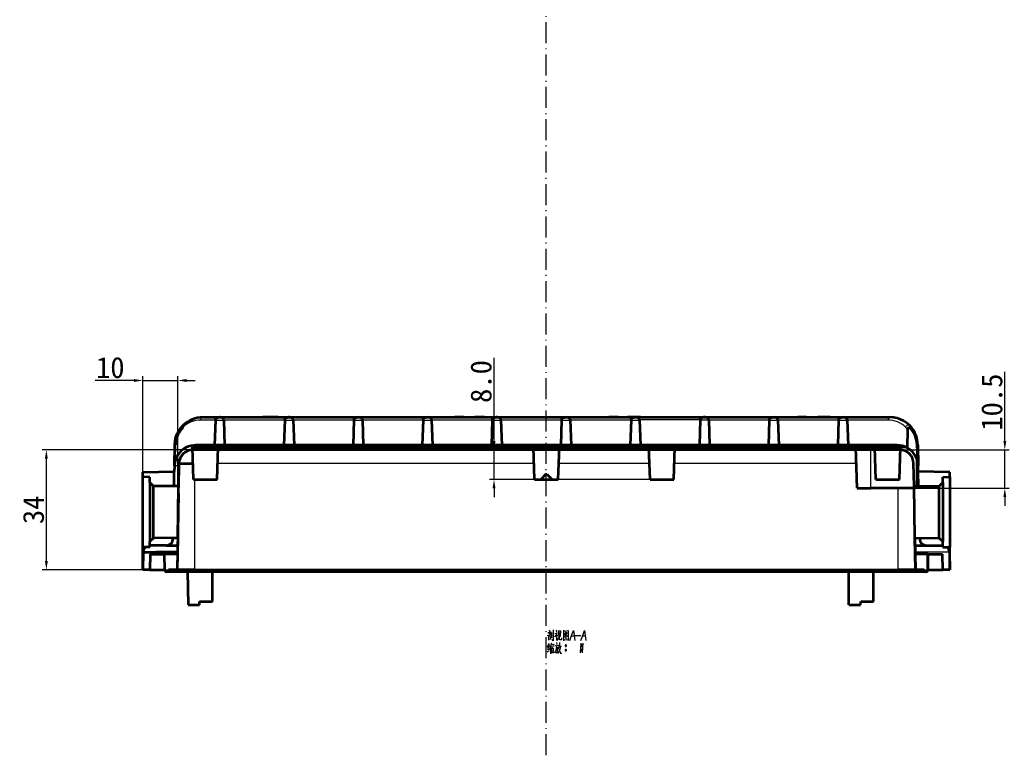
# Model space of a CAD drawing. Header units: millimetres. Extents: x -2350 to -557, y -483 to 312.
# Drawn here: x -1542.7 to -1259.9, y -422.1 to -211.9 of the extents above; entities that cross this region are included whole.
import ezdxf

# ---------------------------------------------------------------- set-up
doc = ezdxf.new("R2010")
doc.units = ezdxf.units.MM
doc.header["$LTSCALE"] = 0.5
doc.header["$PDSIZE"] = -1
doc.linetypes.add('DASHDOT', pattern=[18.5, 12, -3, 0.5, -3])
doc.layers.get('0').update_dxf_attribs({"lineweight": 0})
doc.styles.get("Standard").update_dxf_attribs({"font": ''})
doc.styles.get('Standard').set_extended_font_data('FangSong_GB2312')
doc.dimstyles.get("Standard").update_dxf_attribs({"dimtxt": 0.18, "dimasz": 0.18, "dimexe": 0.18, "dimexo": 0.0625, "dimgap": 0.09, "dimtad": 0, "dimtih": 1, "dimtoh": 1, "dimdec": 4, "dimzin": 0, "dimdsep": 46, "dimtxsty": 'Standard', "dimcen": 0.09, "dimadec": 0, "dimazin": 0, "dimtfac": 1, "dimtdec": 4, "dimtofl": 0, "dimtmove": 0, "dimatfit": 3, "dimfxl": 0, "dimtolj": 1, "dimtzin": 0, "dimarcsym": 0})

# ---------------------------------------------------------------- blocks, each defined once
blk = doc.blocks.new('*D186')
at = {"color": 1, "lineweight": 20}
for p, q in [((-1507.54, -352.58), (-1507.54, -313.72)), ((-1497.54, -357.72), (-1497.54, -313.72)), ((-1510.04, -314.97), (-1521.12, -314.97)), ((-1507.54, -314.97), (-1497.54, -314.97)), ((-1495.04, -314.97), (-1492.54, -314.97))]:
    blk.add_line(p, q, dxfattribs=at)
at = {"color": 1}
for points in [[(-1510.04, -315.38), (-1510.04, -314.55), (-1507.54, -314.97)], [(-1495.04, -314.55), (-1495.04, -315.38), (-1497.54, -314.97)]]:
    blk.add_solid(points, dxfattribs=at)
at = {"layer": 'Defpoints', "color": 0}
for p in [(-1497.54, -314.97), (-1507.54, -352.58), (-1497.54, -357.72)]:
    blk.add_point(p, dxfattribs=at)
at = {"color": 0, "insert": (-1516.83, -311.31), "char_height": 6, "attachment_point": 5}
blk.add_mtext('10', dxfattribs=at)
blk = doc.blocks.new('*D187')
at = {"color": 1, "lineweight": 20}
for p, q in [((-1261.2, -332.28), (-1261.2, -312.52)), ((-1306.12, -334.78), (-1259.95, -334.78)), ((-1261.2, -345.78), (-1261.2, -334.78)), ((-1295.02, -345.78), (-1259.95, -345.78)), ((-1261.2, -348.28), (-1261.2, -350.78))]:
    blk.add_line(p, q, dxfattribs=at)
at = {"color": 1}
for points in [[(-1261.61, -332.28), (-1260.78, -332.28), (-1261.2, -334.78)], [(-1260.78, -348.28), (-1261.61, -348.28), (-1261.2, -345.78)]]:
    blk.add_solid(points, dxfattribs=at)
at = {"layer": 'Defpoints', "color": 0}
for p in [(-1306.12, -334.78), (-1261.2, -334.78), (-1295.02, -345.78)]:
    blk.add_point(p, dxfattribs=at)
at = {"color": 0, "insert": (-1264.87, -321.15), "char_height": 6, "attachment_point": 5, "rotation": 90}
blk.add_mtext('10.5', dxfattribs=at)
blk = doc.blocks.new('*D188')
at = {"color": 1, "lineweight": 20}
for p, q in [((-1407.17, -332.28), (-1407.17, -308.47)), ((-1375.67, -334.78), (-1408.42, -334.78)), ((-1407.17, -343.28), (-1407.17, -334.78)), ((-1355.81, -343.28), (-1408.42, -343.28)), ((-1407.17, -345.78), (-1407.17, -348.28))]:
    blk.add_line(p, q, dxfattribs=at)
at = {"color": 1}
for points in [[(-1407.59, -332.28), (-1406.76, -332.28), (-1407.17, -334.78)], [(-1406.76, -345.78), (-1407.59, -345.78), (-1407.17, -343.28)]]:
    blk.add_solid(points, dxfattribs=at)
at = {"layer": 'Defpoints', "color": 0}
for p in [(-1407.17, -334.78), (-1375.67, -334.78), (-1355.81, -343.28)]:
    blk.add_point(p, dxfattribs=at)
at = {"color": 0, "insert": (-1410.85, -315.26), "char_height": 6, "attachment_point": 5, "rotation": 90}
blk.add_mtext('8.0', dxfattribs=at)
blk = doc.blocks.new('*D196')
at = {"color": 1, "lineweight": 20}
for p, q in [((-1480.23, -334.78), (-1536.35, -334.78)), ((-1535.1, -366.58), (-1535.1, -337.28)), ((-1502.88, -369.08), (-1536.35, -369.08))]:
    blk.add_line(p, q, dxfattribs=at)
at = {"color": 1}
for points in [[(-1534.69, -337.28), (-1535.52, -337.28), (-1535.1, -334.78)], [(-1535.52, -366.58), (-1534.69, -366.58), (-1535.1, -369.08)]]:
    blk.add_solid(points, dxfattribs=at)
at = {"layer": 'Defpoints', "color": 0}
for p in [(-1535.1, -334.78), (-1480.23, -334.78), (-1502.88, -369.08)]:
    blk.add_point(p, dxfattribs=at)
at = {"color": 0, "insert": (-1538.76, -351.93), "char_height": 6, "attachment_point": 5, "rotation": 90}
blk.add_mtext('34', dxfattribs=at)

msp = doc.modelspace()

# ---------------------------------------------------------------- linework, layer by layer
at = {"color": 7, "linetype": 'DASHDOT', "lineweight": 13}
msp.add_line((-1392.236, -422.065), (-1392.236, 147.284), dxfattribs=at)
at = {"color": 7, "lineweight": 13, "ltscale": 0.10448}
msp.add_line((-1486.799, -326.266), (-1490.978, -326.266), dxfattribs=at)
at = {"color": 7, "lineweight": 35, "ltscale": 0.118619}
msp.add_line((-1490.413, -325.484), (-1485.668, -325.484), dxfattribs=at)
at = {"color": 7, "lineweight": 35}
for p, q in [((-1490.413, -325.484), (-1465.868, -325.484)), ((-1468.859, -325.484), (-1446.068, -325.484)), ((-1445.84, -325.486), (-1406.529, -325.486)), ((-1445.84, -325.486), (-1386.729, -325.486)), ((-1409.916, -325.486), (-1366.892, -325.486)), ((-1408.617, -325.486), (-1347.268, -325.486)), ((-1368.949, -325.486), (-1307.567, -325.486)), ((-1365.331, -325.486), (-1327.367, -325.486)), ((-1349.149, -325.486), (-1320.391, -325.486)), ((-1294.686, -333.484), (-1489.686, -333.484)), ((-1291.265, -334.784), (-1493.206, -334.784)), ((-1395.885, -333.984), (-1489.686, -333.984)), ((-1294.686, -333.984), (-1388.486, -333.984)), ((-1507.536, -362.619), (-1507.536, -342.549)), ((-1276.936, -342.549), (-1276.936, -362.619)), ((-1497.355, -347.267), (-1497.736, -369.084)), ((-1492.736, -369.084), (-1291.736, -369.084)), ((-1292.236, -369.684), (-1492.236, -369.684))]:
    msp.add_line(p, q, dxfattribs=at)
at = {"color": 7, "lineweight": 35, "ltscale": 0.180547}
for p, q in [((-1486.799, -326.266), (-1487.031, -333.484)), ((-1484.394, -326.266), (-1484.162, -333.484)), ((-1466.999, -326.266), (-1467.231, -333.484)), ((-1447.199, -326.266), (-1447.431, -333.484))]:
    msp.add_line(p, q, dxfattribs=at)
at = {"color": 7, "lineweight": 13, "ltscale": 0.060144}
for p, q in [((-1486.799, -326.266), (-1484.394, -326.266)), ((-1466.999, -326.263), (-1464.593, -326.263)), ((-1447.199, -326.263), (-1444.793, -326.263))]:
    msp.add_line(p, q, dxfattribs=at)
at = {"color": 7, "lineweight": 35, "ltscale": 0.003592}
msp.add_line((-1485.525, -325.484), (-1485.668, -325.484), dxfattribs=at)
at = {"color": 7, "lineweight": 13, "ltscale": 0.434857}
msp.add_line((-1466.999, -326.266), (-1484.394, -326.266), dxfattribs=at)
at = {"color": 7, "lineweight": 35, "ltscale": 0.078882}
msp.add_line((-1470.072, -325.484), (-1473.228, -325.484), dxfattribs=at)
at = {"color": 7, "lineweight": 35, "ltscale": 0.030341}
msp.add_line((-1468.859, -325.484), (-1470.072, -325.484), dxfattribs=at)
at = {"color": 7, "lineweight": 35, "ltscale": 0.003595}
for p, q in [((-1465.724, -325.484), (-1465.868, -325.484)), ((-1446.068, -325.484), (-1445.924, -325.484))]:
    msp.add_line(p, q, dxfattribs=at)
at = {"color": 7, "lineweight": 35, "ltscale": 0.180647}
for p, q in [((-1464.593, -326.263), (-1464.326, -333.484)), ((-1444.793, -326.263), (-1444.526, -333.484))]:
    msp.add_line(p, q, dxfattribs=at)
at = {"color": 7, "lineweight": 13, "ltscale": 0.434851}
msp.add_line((-1447.199, -326.266), (-1464.593, -326.266), dxfattribs=at)
at = {"color": 7, "lineweight": 35, "ltscale": 0.487759}
msp.add_line((-1445.84, -325.486), (-1426.329, -325.486), dxfattribs=at)
at = {"color": 7, "lineweight": 13, "ltscale": 0.433322}
msp.add_line((-1427.46, -326.268), (-1444.793, -326.268), dxfattribs=at)
at = {"color": 7, "lineweight": 35, "ltscale": 0.016104}
for p, q in [((-1428.993, -325.486), (-1428.349, -325.486)), ((-1389.393, -325.486), (-1388.749, -325.486)), ((-1369.593, -325.486), (-1368.949, -325.486)), ((-1329.993, -325.486), (-1329.349, -325.486))]:
    msp.add_line(p, q, dxfattribs=at)
at = {"color": 7, "lineweight": 35, "ltscale": 0.249808}
msp.add_line((-1428.349, -325.486), (-1418.357, -325.486), dxfattribs=at)
at = {"color": 7, "lineweight": 35, "ltscale": 0.180491}
for p, q in [((-1427.46, -326.268), (-1427.692, -333.484)), ((-1425.007, -326.268), (-1424.775, -333.484)), ((-1407.66, -326.268), (-1407.892, -333.484)), ((-1405.207, -326.268), (-1404.975, -333.484)), ((-1387.86, -326.268), (-1388.092, -333.484)), ((-1385.407, -326.268), (-1385.175, -333.484)), ((-1368.024, -326.268), (-1368.255, -333.484)), ((-1365.569, -326.268), (-1365.338, -333.484)), ((-1328.498, -326.268), (-1328.729, -333.484)), ((-1326.044, -326.268), (-1325.812, -333.484)), ((-1308.698, -326.268), (-1308.929, -333.484)), ((-1306.244, -326.268), (-1306.012, -333.484))]:
    msp.add_line(p, q, dxfattribs=at)
at = {"color": 7, "lineweight": 13, "ltscale": 0.061343}
for p, q in [((-1427.46, -326.268), (-1425.007, -326.268)), ((-1407.66, -326.268), (-1405.207, -326.268)), ((-1387.86, -326.268), (-1385.407, -326.268))]:
    msp.add_line(p, q, dxfattribs=at)
at = {"color": 7, "lineweight": 35, "ltscale": 0.004788}
for p, q in [((-1426.329, -325.486), (-1426.138, -325.486)), ((-1386.729, -325.486), (-1386.538, -325.486))]:
    msp.add_line(p, q, dxfattribs=at)
at = {"color": 7, "lineweight": 13, "ltscale": 0.433658}
msp.add_line((-1407.66, -326.268), (-1425.007, -326.268), dxfattribs=at)
at = {"color": 7, "lineweight": 35, "ltscale": 0.064319}
for p, q in [((-1415.784, -325.486), (-1418.357, -325.486)), ((-1410.164, -325.486), (-1412.737, -325.486))]:
    msp.add_line(p, q, dxfattribs=at)
at = {"color": 7, "lineweight": 35, "ltscale": 0.076172}
msp.add_line((-1415.784, -325.486), (-1412.737, -325.486), dxfattribs=at)
at = {"color": 7, "lineweight": 35, "ltscale": 0.006207}
msp.add_line((-1409.916, -325.486), (-1410.164, -325.486), dxfattribs=at)
at = {"color": 7, "lineweight": 35, "ltscale": 0.000170919}
msp.add_line((-1409.916, -325.486), (-1409.909, -325.486), dxfattribs=at)
at = {"color": 7, "lineweight": 35, "ltscale": 0.016837}
msp.add_line((-1409.291, -325.486), (-1408.617, -325.486), dxfattribs=at)
at = {"color": 7, "lineweight": 35, "ltscale": 0.004791}
msp.add_line((-1406.338, -325.486), (-1406.529, -325.486), dxfattribs=at)
at = {"color": 7, "lineweight": 13, "ltscale": 0.433655}
msp.add_line((-1387.86, -326.268), (-1405.207, -326.268), dxfattribs=at)
at = {"color": 7, "lineweight": 35, "ltscale": 0.359476}
msp.add_line((-1388.749, -325.486), (-1374.37, -325.486), dxfattribs=at)
at = {"color": 7, "lineweight": 13, "ltscale": 0.434579}
msp.add_line((-1368.024, -326.268), (-1385.407, -326.268), dxfattribs=at)
at = {"color": 7, "lineweight": 35, "ltscale": 0.067761}
msp.add_line((-1371.659, -325.486), (-1374.37, -325.486), dxfattribs=at)
at = {"color": 7, "lineweight": 35, "ltscale": 0.010159}
msp.add_line((-1371.784, -325.486), (-1371.377, -325.486), dxfattribs=at)
at = {"color": 7, "lineweight": 35, "ltscale": 0.067764}
msp.add_line((-1366.325, -325.486), (-1369.036, -325.486), dxfattribs=at)
at = {"color": 7, "lineweight": 13, "ltscale": 0.061359}
for p, q in [((-1368.024, -326.268), (-1365.569, -326.268)), ((-1328.498, -326.268), (-1326.044, -326.268)), ((-1308.698, -326.268), (-1306.244, -326.268))]:
    msp.add_line(p, q, dxfattribs=at)
at = {"color": 7, "lineweight": 35, "ltscale": 0.004803}
for p, q in [((-1366.892, -325.486), (-1366.7, -325.486)), ((-1327.367, -325.486), (-1327.175, -325.486)), ((-1307.567, -325.486), (-1307.375, -325.486))]:
    msp.add_line(p, q, dxfattribs=at)
at = {"color": 7, "lineweight": 35, "ltscale": 0.024866}
msp.add_line((-1365.331, -325.486), (-1366.325, -325.486), dxfattribs=at)
at = {"color": 7, "lineweight": 13, "ltscale": 0.43309}
msp.add_line((-1348.257, -326.17), (-1365.581, -326.17), dxfattribs=at)
at = {"color": 7, "lineweight": 35, "ltscale": 0.016107}
msp.add_line((-1349.793, -325.486), (-1349.149, -325.486), dxfattribs=at)
at = {"color": 7, "lineweight": 35, "ltscale": 0.182936}
for p, q in [((-1348.257, -326.17), (-1348.492, -333.484)), ((-1345.81, -326.17), (-1345.575, -333.484))]:
    msp.add_line(p, q, dxfattribs=at)
at = {"color": 7, "lineweight": 13, "ltscale": 0.061188}
msp.add_line((-1348.257, -326.17), (-1345.81, -326.17), dxfattribs=at)
at = {"color": 7, "lineweight": 35, "ltscale": 0.0117}
msp.add_line((-1346.8, -325.486), (-1347.268, -325.486), dxfattribs=at)
at = {"color": 7, "lineweight": 13, "ltscale": 0.432721}
msp.add_line((-1328.498, -326.268), (-1345.807, -326.268), dxfattribs=at)
at = {"color": 7, "lineweight": 35, "ltscale": 0.368677}
msp.add_line((-1329.349, -325.486), (-1314.602, -325.486), dxfattribs=at)
at = {"color": 7, "lineweight": 13, "ltscale": 0.433643}
msp.add_line((-1308.698, -326.268), (-1326.044, -326.268), dxfattribs=at)
at = {"color": 7, "lineweight": 35, "ltscale": 0.062439}
for p, q in [((-1317.893, -325.486), (-1320.391, -325.486)), ((-1312.104, -325.486), (-1314.602, -325.486))]:
    msp.add_line(p, q, dxfattribs=at)
at = {"color": 7, "lineweight": 35, "ltscale": 0.014337}
msp.add_line((-1317.913, -325.486), (-1317.34, -325.486), dxfattribs=at)
at = {"color": 7, "lineweight": 35, "ltscale": 0.023767}
msp.add_line((-1311.154, -325.486), (-1312.104, -325.486), dxfattribs=at)
at = {"color": 7, "lineweight": 35, "ltscale": 0.427383}
msp.add_line((-1311.154, -325.486), (-1294.058, -325.486), dxfattribs=at)
at = {"color": 7, "lineweight": 13, "ltscale": 0.290497}
msp.add_line((-1294.624, -326.268), (-1306.244, -326.268), dxfattribs=at)
at = {"color": 7, "lineweight": 35, "ltscale": 0.129758}
msp.add_line((-1288.985, -328.99), (-1289.152, -334.178), dxfattribs=at)
at = {"color": 7, "lineweight": 35, "ltscale": 0.000249125}
msp.add_line((-1287.191, -329.382), (-1287.186, -329.39), dxfattribs=at)
at = {"color": 7, "lineweight": 35, "ltscale": 0.150896}
msp.add_line((-1498.517, -339.379), (-1498.412, -333.344), dxfattribs=at)
at = {"color": 7, "lineweight": 13, "ltscale": 0.1096}
msp.add_line((-1498.177, -333.34), (-1498.254, -337.723), dxfattribs=at)
at = {"color": 7, "lineweight": 13, "ltscale": 0.012277}
msp.add_line((-1492.518, -333.484), (-1492.518, -333.975), dxfattribs=at)
at = {"color": 7, "lineweight": 35, "ltscale": 0.137177}
msp.add_line((-1487.031, -333.484), (-1492.518, -333.484), dxfattribs=at)
at = {"color": 7, "lineweight": 35, "ltscale": 0.0125}
for p, q in [((-1489.686, -333.984), (-1489.686, -333.484)), ((-1294.686, -333.484), (-1294.686, -333.984))]:
    msp.add_line(p, q, dxfattribs=at)
at = {"color": 7, "lineweight": 35, "ltscale": 0.071729}
msp.add_line((-1487.031, -333.484), (-1484.162, -333.484), dxfattribs=at)
at = {"color": 7, "lineweight": 35, "ltscale": 0.423273}
msp.add_line((-1467.231, -333.484), (-1484.162, -333.484), dxfattribs=at)
at = {"color": 7, "lineweight": 35, "ltscale": 0.072623}
for p, q in [((-1467.231, -333.484), (-1464.326, -333.484)), ((-1447.431, -333.484), (-1444.526, -333.484))]:
    msp.add_line(p, q, dxfattribs=at)
at = {"color": 7, "lineweight": 35, "ltscale": 0.422375}
msp.add_line((-1447.431, -333.484), (-1464.326, -333.484), dxfattribs=at)
at = {"color": 7, "lineweight": 35, "ltscale": 0.420853}
msp.add_line((-1427.692, -333.484), (-1444.526, -333.484), dxfattribs=at)
at = {"color": 7, "lineweight": 35, "ltscale": 0.072922}
for p, q in [((-1427.692, -333.484), (-1424.775, -333.484)), ((-1407.892, -333.484), (-1404.975, -333.484)), ((-1388.092, -333.484), (-1385.175, -333.484))]:
    msp.add_line(p, q, dxfattribs=at)
at = {"color": 7, "lineweight": 35, "ltscale": 0.422079}
msp.add_line((-1407.892, -333.484), (-1424.775, -333.484), dxfattribs=at)
at = {"color": 7, "lineweight": 35, "ltscale": 0.422076}
msp.add_line((-1388.092, -333.484), (-1404.975, -333.484), dxfattribs=at)
at = {"color": 7, "lineweight": 35, "ltscale": 0.423001}
msp.add_line((-1368.255, -333.484), (-1385.175, -333.484), dxfattribs=at)
at = {"color": 7, "lineweight": 35, "ltscale": 0.072937}
for p, q in [((-1368.255, -333.484), (-1365.338, -333.484)), ((-1328.729, -333.484), (-1325.812, -333.484)), ((-1308.929, -333.484), (-1306.012, -333.484))]:
    msp.add_line(p, q, dxfattribs=at)
at = {"color": 7, "lineweight": 35, "ltscale": 0.42114}
for p, q in [((-1348.492, -333.484), (-1365.338, -333.484)), ((-1328.729, -333.484), (-1345.575, -333.484))]:
    msp.add_line(p, q, dxfattribs=at)
at = {"color": 7, "lineweight": 35, "ltscale": 0.072925}
msp.add_line((-1348.492, -333.484), (-1345.575, -333.484), dxfattribs=at)
at = {"color": 7, "lineweight": 35, "ltscale": 0.422064}
msp.add_line((-1308.929, -333.484), (-1325.812, -333.484), dxfattribs=at)
at = {"color": 7, "lineweight": 35, "ltscale": 0.351471}
msp.add_line((-1291.953, -333.484), (-1306.012, -333.484), dxfattribs=at)
at = {"color": 7, "lineweight": 13, "ltscale": 0.012501}
msp.add_line((-1291.953, -333.984), (-1291.953, -333.484), dxfattribs=at)
at = {"color": 7, "lineweight": 13, "ltscale": 0.109545}
msp.add_line((-1286.294, -333.342), (-1286.217, -337.723), dxfattribs=at)
at = {"color": 7, "lineweight": 13, "ltscale": 0.001697}
msp.add_line((-1286.226, -333.342), (-1286.294, -333.342), dxfattribs=at)
at = {"color": 7, "lineweight": 35, "ltscale": 0.000766851}
msp.add_line((-1286.06, -333.316), (-1286.059, -333.346), dxfattribs=at)
at = {"color": 7, "lineweight": 35, "ltscale": 0.150841}
msp.add_line((-1286.059, -333.346), (-1285.954, -339.379), dxfattribs=at)
at = {"color": 7, "lineweight": 35, "ltscale": 0.232642}
for p, q in [((-1493.061, -343.284), (-1493.386, -333.984)), ((-1486.31, -343.284), (-1485.986, -333.984)), ((-1486.31, -343.284), (-1485.986, -333.984)), ((-1486.31, -343.284), (-1485.986, -333.984)), ((-1395.561, -343.284), (-1395.886, -333.984)), ((-1395.56, -343.284), (-1395.885, -333.984)), ((-1388.811, -343.284), (-1388.486, -333.984)), ((-1388.81, -343.284), (-1388.486, -333.984)), ((-1388.81, -343.284), (-1388.486, -333.984)), ((-1362.561, -343.284), (-1362.886, -333.984)), ((-1355.81, -343.284), (-1355.486, -333.984)), ((-1298.061, -343.284), (-1298.386, -333.984)), ((-1291.31, -343.284), (-1290.986, -333.984)), ((-1291.31, -343.284), (-1290.986, -333.984))]:
    msp.add_line(p, q, dxfattribs=at)
at = {"color": 7, "lineweight": 35, "ltscale": 0.092502}
msp.add_line((-1493.386, -333.984), (-1489.686, -333.984), dxfattribs=at)
at = {"color": 7, "lineweight": 35, "ltscale": 0.092499}
for p, q in [((-1489.686, -333.984), (-1485.986, -333.984)), ((-1294.686, -333.984), (-1290.986, -333.984))]:
    msp.add_line(p, q, dxfattribs=at)
at = {"color": 7, "lineweight": 35, "ltscale": 0.020005}
for p, q in [((-1469.586, -334.784), (-1469.568, -333.984)), ((-1467.464, -334.784), (-1467.482, -333.984)), ((-1449.786, -334.784), (-1449.768, -333.984)), ((-1447.664, -334.784), (-1447.682, -333.984)), ((-1429.986, -334.784), (-1429.968, -333.984)), ((-1427.864, -334.784), (-1427.882, -333.984)), ((-1410.186, -334.784), (-1410.168, -333.984)), ((-1370.586, -334.784), (-1370.568, -333.984)), ((-1350.786, -334.784), (-1350.768, -333.984)), ((-1330.986, -334.784), (-1330.968, -333.984)), ((-1328.864, -334.784), (-1328.882, -333.984)), ((-1311.186, -334.784), (-1311.168, -333.984)), ((-1309.064, -334.784), (-1309.082, -333.984))]:
    msp.add_line(p, q, dxfattribs=at)
at = {"color": 7, "lineweight": 13, "ltscale": 0.020005}
for p, q in [((-1468.786, -334.784), (-1468.768, -333.984)), ((-1468.282, -333.984), (-1468.264, -334.784)), ((-1448.986, -334.784), (-1448.968, -333.984)), ((-1448.482, -333.984), (-1448.464, -334.784)), ((-1429.186, -334.784), (-1429.168, -333.984)), ((-1428.682, -333.984), (-1428.664, -334.784)), ((-1409.486, -334.784), (-1409.468, -333.984)), ((-1408.782, -333.984), (-1408.764, -334.784)), ((-1369.786, -334.784), (-1369.768, -333.984)), ((-1369.282, -333.984), (-1369.264, -334.784)), ((-1349.986, -334.784), (-1349.968, -333.984)), ((-1349.482, -333.984), (-1349.464, -334.784)), ((-1330.186, -334.784), (-1330.168, -333.984)), ((-1329.682, -333.984), (-1329.664, -334.784)), ((-1310.386, -334.784), (-1310.368, -333.984)), ((-1309.882, -333.984), (-1309.864, -334.784))]:
    msp.add_line(p, q, dxfattribs=at)
at = {"color": 7, "lineweight": 35, "ltscale": 0.020006}
for p, q in [((-1408.064, -334.784), (-1408.082, -333.984)), ((-1388.264, -334.784), (-1388.282, -333.984)), ((-1368.464, -334.784), (-1368.482, -333.984)), ((-1348.664, -334.784), (-1348.682, -333.984))]:
    msp.add_line(p, q, dxfattribs=at)
at = {"color": 7, "lineweight": 35, "ltscale": 0.185001}
msp.add_line((-1388.486, -333.984), (-1395.886, -333.984), dxfattribs=at)
at = {"color": 7, "lineweight": 35, "ltscale": 0.184982}
msp.add_line((-1395.885, -333.984), (-1388.486, -333.984), dxfattribs=at)
at = {"color": 7, "lineweight": 35, "ltscale": 0.29518}
msp.add_line((-1303.374, -345.784), (-1303.786, -333.984), dxfattribs=at)
msp.add_line((-1303.374, -345.784), (-1303.786, -333.984), dxfattribs=at)
at = {"color": 7, "lineweight": 35, "ltscale": 0.227502}
msp.add_line((-1294.686, -333.984), (-1303.786, -333.984), dxfattribs=at)
at = {"color": 7, "lineweight": 13, "ltscale": 0.295}
msp.add_line((-1299.486, -345.784), (-1299.486, -333.984), dxfattribs=at)
at = {"color": 7, "lineweight": 35, "ltscale": 0.035757}
msp.add_line((-1289.555, -333.984), (-1290.986, -333.984), dxfattribs=at)
at = {"color": 7, "lineweight": 35, "ltscale": 0.171111}
msp.add_line((-1497.205, -338.714), (-1497.325, -345.557), dxfattribs=at)
at = {"color": 7, "lineweight": 35, "ltscale": 0.162641}
msp.add_line((-1497.205, -338.714), (-1497.319, -345.218), dxfattribs=at)
at = {"color": 7, "lineweight": 35, "ltscale": 0.03273}
msp.add_line((-1497.205, -338.714), (-1495.896, -338.714), dxfattribs=at)
at = {"color": 7, "lineweight": 35, "ltscale": 0.099573}
msp.add_line((-1497.205, -338.714), (-1493.223, -338.714), dxfattribs=at)
at = {"color": 7, "lineweight": 35, "ltscale": 0.066803}
msp.add_line((-1495.896, -338.714), (-1493.224, -338.714), dxfattribs=at)
at = {"color": 7, "lineweight": 13}
for p, q in [((-1395.72, -338.714), (-1486.151, -338.714)), ((-1362.72, -338.714), (-1388.651, -338.714)), ((-1303.62, -338.714), (-1355.651, -338.714)), ((-1492.736, -343.284), (-1492.736, -369.084)), ((-1291.736, -345.784), (-1291.736, -369.084)), ((-1492.236, -369.194), (-1292.236, -369.194))]:
    msp.add_line(p, q, dxfattribs=at)
at = {"color": 7, "lineweight": 35, "ltscale": 0.16264}
msp.add_line((-1287.152, -345.218), (-1287.266, -338.714), dxfattribs=at)
at = {"color": 7, "lineweight": 35, "ltscale": 0.188366}
msp.add_line((-1286.232, -345.21), (-1286.232, -337.675), dxfattribs=at)
at = {"color": 7, "lineweight": 35, "ltscale": 0.224802}
for p, q in [((-1507.536, -341.127), (-1498.545, -340.97)), ((-1507.536, -341.127), (-1498.545, -340.97)), ((-1276.936, -341.127), (-1285.926, -340.97)), ((-1276.936, -341.127), (-1285.926, -340.97))]:
    msp.add_line(p, q, dxfattribs=at)
at = {"color": 7, "lineweight": 35, "ltscale": 0.035548}
for p, q in [((-1507.536, -342.549), (-1507.536, -341.127)), ((-1276.936, -342.549), (-1276.936, -341.127))]:
    msp.add_line(p, q, dxfattribs=at)
at = {"color": 7, "lineweight": 35, "ltscale": 0.105934}
for p, q in [((-1498.619, -345.206), (-1498.545, -340.97)), ((-1285.852, -345.206), (-1285.926, -340.97))]:
    msp.add_line(p, q, dxfattribs=at)
at = {"color": 7, "lineweight": 35, "ltscale": 0.039776}
for p, q in [((-1498.517, -339.379), (-1498.545, -340.97)), ((-1285.926, -340.97), (-1285.954, -339.379))]:
    msp.add_line(p, q, dxfattribs=at)
at = {"color": 7, "lineweight": 35, "ltscale": 0.053171}
for p, q in [((-1392.327, -341.784), (-1393.835, -343.284)), ((-1392.044, -341.784), (-1390.536, -343.284))]:
    msp.add_line(p, q, dxfattribs=at)
at = {"color": 7, "lineweight": 35, "ltscale": 0.007071}
msp.add_line((-1392.327, -341.784), (-1392.044, -341.784), dxfattribs=at)
at = {"color": 7, "lineweight": 35, "ltscale": 0.050258}
for p, q in [((-1505.526, -342.584), (-1507.536, -342.549)), ((-1505.526, -342.584), (-1507.536, -342.549)), ((-1278.946, -342.584), (-1276.936, -342.549)), ((-1278.946, -342.584), (-1276.936, -342.549)), ((-1505.526, -362.584), (-1507.536, -362.619)), ((-1278.946, -362.584), (-1276.936, -362.619))]:
    msp.add_line(p, q, dxfattribs=at)
at = {"color": 7, "lineweight": 35, "ltscale": 0.038854}
for p, q in [((-1505.526, -344.138), (-1505.526, -342.584)), ((-1278.946, -344.138), (-1278.946, -342.584)), ((-1505.526, -362.584), (-1505.526, -361.03)), ((-1278.946, -362.584), (-1278.946, -361.03))]:
    msp.add_line(p, q, dxfattribs=at)
at = {"color": 7, "lineweight": 35, "ltscale": 0.422292}
for p, q in [((-1505.526, -344.138), (-1505.526, -361.03)), ((-1278.946, -344.138), (-1278.946, -361.03))]:
    msp.add_line(p, q, dxfattribs=at)
at = {"color": 7, "lineweight": 35, "ltscale": 0.035667}
for p, q in [((-1504.526, -345.155), (-1505.526, -344.138)), ((-1279.946, -345.155), (-1278.946, -344.138)), ((-1504.526, -360.012), (-1505.526, -361.03)), ((-1279.946, -360.012), (-1278.946, -361.03))]:
    msp.add_line(p, q, dxfattribs=at)
at = {"color": 7, "lineweight": 35, "ltscale": 0.168762}
for p, q in [((-1493.061, -343.284), (-1486.31, -343.284)), ((-1362.561, -343.284), (-1355.81, -343.284)), ((-1298.061, -343.284), (-1291.31, -343.284))]:
    msp.add_line(p, q, dxfattribs=at)
at = {"color": 7, "lineweight": 35, "ltscale": 0.043149}
msp.add_line((-1395.561, -343.284), (-1393.835, -343.284), dxfattribs=at)
at = {"color": 7, "lineweight": 35, "ltscale": 0.082462}
msp.add_line((-1393.835, -343.284), (-1390.536, -343.284), dxfattribs=at)
at = {"color": 7, "lineweight": 35, "ltscale": 0.043152}
msp.add_line((-1390.536, -343.284), (-1388.81, -343.284), dxfattribs=at)
at = {"color": 7, "lineweight": 35, "ltscale": 0.371414}
for p, q in [((-1504.526, -360.012), (-1504.526, -345.155)), ((-1279.946, -360.012), (-1279.946, -345.155))]:
    msp.add_line(p, q, dxfattribs=at)
at = {"color": 7, "lineweight": 35, "ltscale": 0.180173}
for p, q in [((-1497.319, -345.218), (-1504.526, -345.155)), ((-1287.152, -345.218), (-1279.946, -345.155))]:
    msp.add_line(p, q, dxfattribs=at)
at = {"color": 7, "lineweight": 35, "ltscale": 0.180189}
msp.add_line((-1497.319, -345.218), (-1504.526, -345.155), dxfattribs=at)
at = {"color": 7, "lineweight": 35, "ltscale": 0.368381}
for p, q in [((-1497.576, -359.951), (-1497.319, -345.218)), ((-1286.895, -359.951), (-1287.152, -345.218))]:
    msp.add_line(p, q, dxfattribs=at)
at = {"color": 7, "lineweight": 35, "ltscale": 0.097198}
msp.add_line((-1303.374, -345.784), (-1299.486, -345.784), dxfattribs=at)
at = {"color": 7, "lineweight": 35, "ltscale": 0.308582}
msp.add_line((-1287.142, -345.784), (-1299.486, -345.784), dxfattribs=at)
at = {"color": 7, "lineweight": 35, "ltscale": 0.180186}
msp.add_line((-1287.152, -345.218), (-1279.945, -345.155), dxfattribs=at)
at = {"color": 7, "lineweight": 35, "ltscale": 0.173743}
for p, q in [((-1497.576, -359.951), (-1504.526, -360.012)), ((-1286.895, -359.951), (-1279.946, -360.012))]:
    msp.add_line(p, q, dxfattribs=at)
at = {"color": 7, "lineweight": 35, "ltscale": 0.173755}
for p, q in [((-1497.576, -359.952), (-1504.526, -360.013)), ((-1286.895, -359.952), (-1279.945, -360.013))]:
    msp.add_line(p, q, dxfattribs=at)
at = {"color": 7, "lineweight": 35, "ltscale": 0.003898}
for p, q in [((-1498.879, -360.119), (-1498.876, -359.963)), ((-1285.592, -360.119), (-1285.595, -359.963))]:
    msp.add_line(p, q, dxfattribs=at)
at = {"color": 7, "lineweight": 35, "ltscale": 0.228344}
for p, q in [((-1497.576, -359.951), (-1497.736, -369.084)), ((-1286.736, -369.084), (-1286.895, -359.951))]:
    msp.add_line(p, q, dxfattribs=at)
at = {"color": 7, "lineweight": 35, "ltscale": 0.22833}
msp.add_line((-1286.895, -359.952), (-1286.736, -369.084), dxfattribs=at)
at = {"color": 7, "lineweight": 35, "ltscale": 0.161623}
for p, q in [((-1507.536, -369.084), (-1507.536, -362.619)), ((-1276.936, -369.084), (-1276.936, -362.619))]:
    msp.add_line(p, q, dxfattribs=at)
at = {"color": 7, "lineweight": 35, "ltscale": 0.125892}
for p, q in [((-1507.448, -364.049), (-1507.536, -369.084)), ((-1277.023, -364.049), (-1276.936, -369.084))]:
    msp.add_line(p, q, dxfattribs=at)
at = {"color": 7, "lineweight": 35, "ltscale": 0.123995}
msp.add_line((-1507.448, -364.043), (-1507.534, -369.002), dxfattribs=at)
at = {"color": 7, "lineweight": 35, "ltscale": 0.112517}
for p, q in [((-1505.457, -364.584), (-1505.536, -369.084)), ((-1505.457, -364.584), (-1505.536, -369.084)), ((-1278.936, -369.084), (-1279.014, -364.584))]:
    msp.add_line(p, q, dxfattribs=at)
at = {"color": 7, "lineweight": 35, "ltscale": 0.001911}
msp.add_line((-1505.448, -362.084), (-1505.524, -362.085), dxfattribs=at)
at = {"color": 7, "lineweight": 35, "ltscale": 0.103574}
for p, q in [((-1505.457, -364.584), (-1501.314, -364.584)), ((-1283.157, -364.584), (-1279.014, -364.584))]:
    msp.add_line(p, q, dxfattribs=at)
at = {"color": 7, "lineweight": 35, "ltscale": 0.11423}
for p, q in [((-1500.879, -362.084), (-1505.448, -362.084)), ((-1283.592, -362.084), (-1279.023, -362.084))]:
    msp.add_line(p, q, dxfattribs=at)
at = {"color": 7, "lineweight": 35, "ltscale": 0.091428}
for p, q in [((-1497.657, -364.584), (-1501.314, -364.584)), ((-1283.157, -364.584), (-1286.814, -364.584))]:
    msp.add_line(p, q, dxfattribs=at)
at = {"color": 7, "lineweight": 35, "ltscale": 0.115481}
for p, q in [((-1501.233, -369.202), (-1501.314, -364.584)), ((-1501.233, -369.202), (-1501.314, -364.584)), ((-1283.157, -364.584), (-1283.238, -369.202)), ((-1283.238, -369.202), (-1283.157, -364.584))]:
    msp.add_line(p, q, dxfattribs=at)
at = {"color": 7, "lineweight": 35, "ltscale": 0.081635}
msp.add_line((-1500.879, -362.084), (-1497.613, -362.084), dxfattribs=at)
at = {"color": 7, "lineweight": 35, "ltscale": 0.006677}
msp.add_line((-1286.858, -362.084), (-1286.591, -362.084), dxfattribs=at)
at = {"color": 7, "lineweight": 35, "ltscale": 0.044}
msp.add_line((-1286.591, -362.084), (-1284.831, -362.084), dxfattribs=at)
at = {"color": 7, "lineweight": 35, "ltscale": 0.018851}
msp.add_line((-1284.831, -362.084), (-1284.077, -362.084), dxfattribs=at)
at = {"color": 7, "lineweight": 35, "ltscale": 0.009579}
msp.add_line((-1284.077, -362.084), (-1283.693, -362.084), dxfattribs=at)
at = {"color": 7, "lineweight": 35, "ltscale": 0.002527}
msp.add_line((-1283.693, -362.084), (-1283.592, -362.084), dxfattribs=at)
at = {"color": 7, "lineweight": 35, "ltscale": 0.001908}
msp.add_line((-1279.023, -362.084), (-1278.947, -362.085), dxfattribs=at)
at = {"color": 7, "lineweight": 35, "ltscale": 0.05}
for p, q in [((-1505.536, -369.084), (-1507.536, -369.084)), ((-1276.936, -369.084), (-1278.936, -369.084))]:
    msp.add_line(p, q, dxfattribs=at)
at = {"color": 7, "lineweight": 35, "ltscale": 0.107501}
for p, q in [((-1505.536, -369.084), (-1501.236, -369.084)), ((-1283.236, -369.084), (-1278.936, -369.084))]:
    msp.add_line(p, q, dxfattribs=at)
at = {"color": 7, "lineweight": 13, "ltscale": 0.024954}
for p, q in [((-1500.235, -369.202), (-1501.233, -369.202)), ((-1283.238, -369.202), (-1284.236, -369.202))]:
    msp.add_line(p, q, dxfattribs=at)
at = {"color": 7, "lineweight": 35, "ltscale": 0.00045166}
for p, q in [((-1500.726, -369.684), (-1500.744, -369.684)), ((-1283.728, -369.684), (-1283.746, -369.684))]:
    msp.add_line(p, q, dxfattribs=at)
at = {"color": 7, "lineweight": 35, "ltscale": 0.21225}
for p, q in [((-1492.236, -369.684), (-1500.726, -369.684)), ((-1283.746, -369.684), (-1292.236, -369.684))]:
    msp.add_line(p, q, dxfattribs=at)
at = {"color": 7, "lineweight": 35, "ltscale": 0.0625}
for p, q in [((-1497.736, -369.084), (-1500.236, -369.084)), ((-1284.236, -369.084), (-1286.736, -369.084))]:
    msp.add_line(p, q, dxfattribs=at)
at = {"color": 7, "lineweight": 35, "ltscale": 0.00275}
for p, q in [((-1500.236, -369.194), (-1500.236, -369.084)), ((-1284.236, -369.084), (-1284.236, -369.194))]:
    msp.add_line(p, q, dxfattribs=at)
at = {"color": 7, "lineweight": 13, "ltscale": 0.2}
for p, q in [((-1500.236, -369.194), (-1492.236, -369.194)), ((-1292.236, -369.194), (-1284.236, -369.194))]:
    msp.add_line(p, q, dxfattribs=at)
at = {"color": 7, "lineweight": 35, "ltscale": 0.125}
for p, q in [((-1492.736, -369.084), (-1497.736, -369.084)), ((-1286.736, -369.084), (-1291.736, -369.084))]:
    msp.add_line(p, q, dxfattribs=at)
at = {"color": 7, "lineweight": 35, "ltscale": 0.235041}
msp.add_line((-1494.725, -369.684), (-1494.561, -379.084), dxfattribs=at)
at = {"color": 7, "lineweight": 13, "ltscale": 0.00275}
for p, q in [((-1492.236, -369.084), (-1492.236, -369.194)), ((-1292.236, -369.084), (-1292.236, -369.194))]:
    msp.add_line(p, q, dxfattribs=at)
at = {"color": 7, "lineweight": 13, "ltscale": 0.01225}
for p, q in [((-1492.236, -369.684), (-1492.236, -369.194)), ((-1292.236, -369.684), (-1292.236, -369.194))]:
    msp.add_line(p, q, dxfattribs=at)
at = {"color": 7, "lineweight": 35, "ltscale": 0.212356}
for p, q in [((-1487.593, -378.178), (-1487.593, -369.684)), ((-1298.736, -378.178), (-1298.736, -369.684))]:
    msp.add_line(p, q, dxfattribs=at)
at = {"color": 7, "lineweight": 35, "ltscale": 0.235}
msp.add_line((-1305.736, -379.084), (-1305.736, -369.684), dxfattribs=at)
at = {"color": 7, "lineweight": 35, "ltscale": 0.022648}
for p, q in [((-1491.339, -379.084), (-1491.323, -378.178)), ((-1302.41, -379.084), (-1302.394, -378.178))]:
    msp.add_line(p, q, dxfattribs=at)
at = {"color": 7, "lineweight": 35, "ltscale": 0.093256}
msp.add_line((-1491.323, -378.178), (-1487.593, -378.178), dxfattribs=at)
at = {"color": 7, "lineweight": 35, "ltscale": 0.09147}
msp.add_line((-1302.394, -378.178), (-1298.736, -378.178), dxfattribs=at)
at = {"color": 7, "lineweight": 35, "ltscale": 0.080557}
msp.add_line((-1494.561, -379.084), (-1491.339, -379.084), dxfattribs=at)
at = {"color": 7, "lineweight": 35, "ltscale": 0.083136}
msp.add_line((-1305.736, -379.084), (-1302.41, -379.084), dxfattribs=at)
at = {"color": 7, "lineweight": 35}
for points in [[(-1498.412, -333.344), (-1498.317, -332.26), (-1498.074, -331.2), (-1497.692, -330.182), (-1497.179, -329.224), (-1496.642, -328.467), (-1496.02, -327.778)], [(-1496.197, -327.958), (-1496.789, -328.656), (-1497.294, -329.413), (-1497.759, -330.332), (-1498.105, -331.303), (-1498.325, -332.312), (-1498.412, -333.344)], [(-1486.799, -326.266), (-1486.748, -326.045), (-1486.624, -325.855), (-1486.388, -325.666), (-1486.11, -325.547), (-1485.668, -325.484)], [(-1484.394, -326.266), (-1484.445, -326.045), (-1484.569, -325.855), (-1484.805, -325.666), (-1485.083, -325.547), (-1485.525, -325.484)], [(-1466.999, -326.266), (-1466.948, -326.045), (-1466.823, -325.855), (-1466.588, -325.666), (-1466.31, -325.547), (-1465.868, -325.484)], [(-1464.593, -326.263), (-1464.646, -326.043), (-1464.77, -325.854), (-1465.006, -325.666), (-1465.283, -325.547), (-1465.724, -325.484)], [(-1447.199, -326.266), (-1447.148, -326.045), (-1447.024, -325.855), (-1446.788, -325.666), (-1446.51, -325.547), (-1446.068, -325.484)], [(-1444.793, -326.263), (-1444.846, -326.043), (-1444.97, -325.854), (-1445.206, -325.666), (-1445.483, -325.547), (-1445.924, -325.484)], [(-1427.46, -326.268), (-1427.409, -326.047), (-1427.285, -325.857), (-1427.049, -325.669), (-1426.771, -325.549), (-1426.329, -325.486)], [(-1425.007, -326.268), (-1425.058, -326.047), (-1425.182, -325.857), (-1425.418, -325.669), (-1425.696, -325.549), (-1426.138, -325.486)], [(-1407.66, -326.268), (-1407.609, -326.047), (-1407.485, -325.857), (-1407.249, -325.669), (-1406.971, -325.549), (-1406.529, -325.486)], [(-1405.207, -326.268), (-1405.258, -326.047), (-1405.382, -325.857), (-1405.618, -325.669), (-1405.896, -325.549), (-1406.338, -325.486)], [(-1387.86, -326.268), (-1387.809, -326.047), (-1387.685, -325.857), (-1387.449, -325.669), (-1387.171, -325.549), (-1386.729, -325.486)], [(-1385.407, -326.268), (-1385.458, -326.047), (-1385.582, -325.857), (-1385.818, -325.669), (-1386.096, -325.549), (-1386.538, -325.486)], [(-1368.024, -326.268), (-1367.972, -326.047), (-1367.848, -325.857), (-1367.612, -325.669), (-1367.334, -325.549), (-1366.892, -325.486)], [(-1365.569, -326.268), (-1365.62, -326.047), (-1365.745, -325.857), (-1365.981, -325.669), (-1366.258, -325.549), (-1366.7, -325.486)], [(-1348.257, -326.17), (-1348.212, -325.977), (-1348.103, -325.811), (-1347.897, -325.646), (-1347.654, -325.542), (-1347.268, -325.486)], [(-1345.81, -326.17), (-1345.855, -325.977), (-1345.964, -325.811), (-1346.17, -325.646), (-1346.413, -325.542), (-1346.8, -325.486)], [(-1328.498, -326.268), (-1328.447, -326.047), (-1328.322, -325.857), (-1328.086, -325.669), (-1327.809, -325.549), (-1327.367, -325.486)], [(-1326.044, -326.268), (-1326.095, -326.047), (-1326.219, -325.857), (-1326.455, -325.669), (-1326.733, -325.549), (-1327.175, -325.486)], [(-1308.698, -326.268), (-1308.647, -326.047), (-1308.522, -325.857), (-1308.286, -325.669), (-1308.009, -325.549), (-1307.567, -325.486)], [(-1306.244, -326.268), (-1306.295, -326.047), (-1306.419, -325.857), (-1306.655, -325.669), (-1306.933, -325.549), (-1307.375, -325.486)], [(-1288.985, -328.991), (-1288.957, -328.803), (-1288.873, -328.631), (-1288.756, -328.522), (-1288.605, -328.46), (-1288.349, -328.454), (-1288.1, -328.526), (-1287.871, -328.648), (-1287.666, -328.805), (-1287.322, -329.184), (-1287.193, -329.38)], [(-1286.226, -333.342), (-1286.268, -332.421), (-1286.309, -331.962), (-1286.419, -331.266), (-1286.535, -330.815), (-1286.697, -330.369)], [(-1507.448, -364.043), (-1507.446, -364.044), (-1507.443, -364.044), (-1507.41, -364.045), (-1507.11, -364.043), (-1503.813, -364.038)]]:
    msp.add_lwpolyline(points, dxfattribs=at)
at = {"color": 7, "lineweight": 13}
for points in [[(-1498.879, -360.119), (-1498.878, -360.119), (-1498.867, -360.121), (-1497.976, -360.132), (-1497.579, -360.133)], [(-1286.892, -360.133), (-1285.708, -360.125), (-1285.605, -360.121), (-1285.593, -360.119), (-1285.592, -360.119)], [(-1277.024, -364.037), (-1277.026, -364.038), (-1277.04, -364.039), (-1278.064, -364.039), (-1286.824, -364.039)], [(-1391.781, -386.994), (-1390.801, -386.819)], [(-1391.501, -387.099), (-1391.431, -387.589)], [(-1391.396, -386.259), (-1391.221, -386.784)], [(-1391.046, -387.029), (-1391.186, -387.624)], [(-1390.626, -388.499), (-1390.626, -386.994)], [(-1390.276, -386.259), (-1390.276, -387.659), (-1390.276, -389.094), (-1390.311, -389.409), (-1390.591, -388.989)], [(-1389.191, -387.029), (-1389.366, -387.519), (-1389.856, -388.254)], [(-1389.821, -387.239), (-1389.261, -387.169)], [(-1389.541, -386.364), (-1389.261, -386.784)], [(-1388.771, -386.399), (-1388.771, -388.079)], [(-1388.106, -386.574), (-1388.771, -386.644)], [(-1388.456, -386.994), (-1388.561, -388.044)], [(-1388.176, -388.149), (-1388.106, -386.469)], [(-1387.336, -386.364), (-1387.336, -387.834), (-1387.336, -389.339)], [(-1387.336, -386.399), (-1387.336, -387.799), (-1387.336, -389.199)], [(-1385.866, -386.539), (-1387.336, -386.679)], [(-1386.566, -386.819), (-1387.126, -387.624)], [(-1386.776, -387.169), (-1386.321, -387.099)], [(-1386.566, -387.589), (-1386.216, -386.959)], [(-1385.901, -389.164), (-1385.901, -387.799), (-1385.866, -386.399)], [(-1385.516, -389.234), (-1384.991, -387.834), (-1384.466, -386.434), (-1384.256, -387.834), (-1384.046, -389.234)], [(-1382.366, -389.234), (-1381.841, -387.834), (-1381.316, -386.434), (-1381.106, -387.834), (-1380.896, -389.234)], [(-1391.956, -387.834), (-1390.696, -387.624)], [(-1391.501, -390.109), (-1391.956, -391.194)], [(-1391.606, -388.009), (-1391.606, -389.199)], [(-1391.606, -388.254), (-1391.011, -388.114)], [(-1390.941, -388.884), (-1391.606, -389.024)], [(-1390.976, -388.009), (-1391.011, -388.884)], [(-1390.801, -389.934), (-1390.626, -390.319)], [(-1389.366, -387.519), (-1389.366, -389.304)], [(-1389.366, -387.694), (-1389.051, -388.009)], [(-1389.331, -389.864), (-1389.226, -390.424)], [(-1389.261, -389.304), (-1388.981, -389.024)], [(-1388.981, -389.024), (-1388.736, -388.674)], [(-1388.561, -388.044), (-1388.736, -388.674)], [(-1388.421, -389.829), (-1388.491, -390.564)], [(-1388.421, -389.024), (-1388.421, -387.939)], [(-1388.281, -389.129), (-1388.421, -389.024)], [(-1387.861, -389.129), (-1388.281, -389.129)], [(-1387.861, -388.499), (-1387.861, -389.129)], [(-1387.336, -389.094), (-1385.971, -388.989)], [(-1387.266, -388.289), (-1386.776, -387.869)], [(-1386.811, -387.379), (-1386.111, -388.114)], [(-1386.811, -388.464), (-1386.461, -388.849)], [(-1386.776, -387.869), (-1386.566, -387.589)], [(-1386.706, -388.079), (-1386.461, -388.359)], [(-1386.111, -388.114), (-1385.936, -388.079)], [(-1385.901, -389.269), (-1385.901, -389.164), (-1385.971, -388.989)], [(-1385.026, -387.939), (-1384.256, -387.939)], [(-1384.046, -387.834), (-1382.366, -387.834)], [(-1382.366, -390.004), (-1382.471, -391.404), (-1382.576, -392.804)], [(-1381.771, -390.004), (-1381.876, -391.404), (-1381.981, -392.804)], [(-1381.876, -387.939), (-1381.106, -387.939)], [(-1392.026, -392.559), (-1391.326, -392.174)], [(-1391.571, -391.124), (-1391.991, -391.264)], [(-1391.921, -391.894), (-1391.396, -391.719)], [(-1391.431, -390.879), (-1391.886, -391.894)], [(-1391.116, -391.404), (-1391.431, -391.894)], [(-1391.186, -390.424), (-1391.291, -390.984)], [(-1391.186, -390.564), (-1390.136, -390.424)], [(-1390.941, -390.844), (-1391.116, -391.404)], [(-1391.081, -391.334), (-1391.081, -393.049)], [(-1390.871, -391.124), (-1390.171, -391.019)], [(-1390.801, -391.544), (-1390.766, -392.944)], [(-1390.801, -391.649), (-1390.276, -391.579)], [(-1390.766, -392.209), (-1390.381, -392.139)], [(-1390.311, -392.699), (-1390.731, -392.769)], [(-1390.556, -391.089), (-1390.626, -391.649)], [(-1390.241, -391.474), (-1390.311, -392.874)], [(-1390.101, -390.319), (-1390.241, -390.774)], [(-1389.331, -390.704), (-1389.436, -391.614), (-1389.541, -392.034), (-1389.856, -392.909)], [(-1389.821, -390.774), (-1388.771, -390.634)], [(-1389.016, -391.194), (-1389.121, -392.034), (-1389.261, -392.874), (-1389.471, -392.594)], [(-1389.401, -391.369), (-1389.016, -391.299)], [(-1388.631, -392.454), (-1389.016, -392.979)], [(-1388.631, -391.194), (-1388.806, -391.754)], [(-1388.701, -391.439), (-1388.141, -392.874)], [(-1388.491, -390.564), (-1388.631, -391.194)], [(-1388.351, -391.824), (-1388.631, -392.454)], [(-1388.561, -390.949), (-1387.861, -390.809)], [(-1388.141, -390.879), (-1388.351, -391.824)], [(-1388.141, -392.874), (-1387.826, -392.874)], [(-1386.811, -390.739), (-1386.426, -390.739)], [(-1386.811, -391.999), (-1386.426, -391.999)], [(-1386.776, -390.634), (-1386.461, -390.634)], [(-1386.776, -390.879), (-1386.461, -390.879)], [(-1386.776, -391.894), (-1386.461, -391.894)], [(-1386.776, -392.139), (-1386.461, -392.139)], [(-1382.366, -390.739), (-1381.981, -390.739)], [(-1382.366, -391.999), (-1381.981, -391.999)], [(-1382.331, -390.634), (-1382.016, -390.634)], [(-1382.331, -390.879), (-1382.016, -390.879)], [(-1382.331, -391.894), (-1382.016, -391.894)], [(-1382.331, -392.139), (-1382.016, -392.139)]]:
    msp.add_lwpolyline(points, dxfattribs=at)
for points in [[(-1386.706, -390.949), (-1386.531, -390.949), (-1386.426, -390.844), (-1386.426, -390.669), (-1386.531, -390.564), (-1386.706, -390.564), (-1386.811, -390.669), (-1386.811, -390.844)], [(-1386.706, -392.209), (-1386.531, -392.209), (-1386.426, -392.104), (-1386.426, -391.929), (-1386.531, -391.824), (-1386.706, -391.824), (-1386.811, -391.929), (-1386.811, -392.104)], [(-1382.261, -390.949), (-1382.086, -390.949), (-1381.981, -390.844), (-1381.981, -390.669), (-1382.086, -390.564), (-1382.261, -390.564), (-1382.366, -390.669), (-1382.366, -390.844)], [(-1382.261, -392.209), (-1382.086, -392.209), (-1381.981, -392.104), (-1381.981, -391.929), (-1382.086, -391.824), (-1382.261, -391.824), (-1382.366, -391.929), (-1382.366, -392.104)]]:
    msp.add_lwpolyline(points, close=True, dxfattribs=at)
for centre, radius, start, end in [((-1490.979, -333.465), 7.2, 89.99836, 134.50028), ((-1294.624, -333.468), 7.2, 45.50145, 89.99872), ((-1497.626, -330.386), 0.149, 140.3717, 156.28466), ((-1294.621, -333.465), 7.197, 38.45026, 45.5002), ((-1286.845, -330.388), 0.149, 23.71561, 39.64233)]:
    msp.add_arc(centre, radius, start, end, dxfattribs=at)
at = {"color": 7, "lineweight": 35}
for centre, radius, start, end in [((-1490.413, -333.484), 8, 90, 134.49875), ((-1473.418, -323.168), 2.323, 265.29706, 274.70296), ((-1294.058, -333.486), 8, 30.88295, 89.99918), ((-1490.978, -333.466), 7.201, 134.50256, 178.99651), ((-1293.493, -333.468), 7.201, 1.00322, 44.08501), ((-1294.209, -333.55), 8.157, 22.63889, 32.1131), ((-1294.058, -333.486), 8, 22.89713, 30.79499), ((-1294.058, -333.486), 8, 1, 22.9493), ((-1492.518, -339.484), 6, 90, 179), ((-1291.953, -339.484), 6, 62.16583, 90), ((-3372.289, -393.191), 2086.922, 1.509948, 1.643372), ((-1493.204, -338.786), 4.003, 92.19613, 178.97134), ((-1493.206, -338.784), 4, 89.99987, 179.00052), ((-1492.518, -339.484), 6, 110.99239, 134.13755), ((-1291.265, -338.784), 4, 1.0011, 90), ((-1291.953, -339.484), 6, 12.35382, 62.16666), ((-1492.518, -339.484), 6, 162.42027, 179), ((-1291.953, -339.484), 6, 1, 12.35333), ((-1500.879, -360.084), 2, 270, 359), ((-1283.592, -360.084), 2, 181, 270), ((-1505.448, -364.084), 2, 132.35923, 179), ((-1503.338, -3365.562), 3001.524, 89.891382, 90.00908), ((-1279.023, -364.084), 2, 1, 47.64072), ((-1500.744, -369.194), 0.49, 181, 270), ((-1500.726, -369.194), 0.49, 270, 0), ((-1283.746, -369.194), 0.49, 180.00001, 270), ((-1283.728, -369.194), 0.49, 270, 359)]:
    msp.add_arc(centre, radius, start, end, dxfattribs=at)
at = {"color": 7, "lineweight": 13}
for centre, major_axis, ratio, start_param, end_param in [((-1495.283, -328.163), (0.841, -0.207), 0.6354054, 2.7739431, 3.8076099), ((-1490.413, -326.284), (0, 0.8), 0.7071068, 6.2831853, 7.8312924), ((-1294.058, -326.286), (0, -0.8), 0.7071068, 3.1415927, 4.6896997), ((-1288.975, -328.38), (-0.5, -0.622), 0.6921772, 3.0824341, 5.153097), ((-1497.612, -333.358), (-0.8, 0.014), 0.0146341, 5.4979375, 6.2831853), ((-1286.859, -333.36), (0.8, 0.014), 0.0494798, 0, 0.6574457), ((-1492.518, -339.484), (-5.999, 0.105), 0.0174497, 5.6124316, 6.2831853), ((-1291.953, -339.484), (5.999, 0.105), 0.0174497, 0, 0.3053883)]:
    msp.add_ellipse(centre, major_axis=major_axis, ratio=ratio, start_param=start_param, end_param=end_param, dxfattribs=at)

# ---------------------------------------------------------------- dimensions: what is measured, and where the dimension line sits
dim = msp.add_linear_dim(base=(-1497.537, -314.968), p1=(-1507.536, -352.584), p2=(-1497.537, -357.717), dimstyle='Standard', override={"dimtxt": 6, "dimasz": 2.5, "dimexe": 1.25, "dimexo": 0, "dimgap": 0.625, "dimtad": 1, "dimtih": 0, "dimtoh": 0, "dimdec": 2, "dimzin": 8, "dimcen": -2.5, "dimclrd": 1, "dimclre": 1, "dimtdec": 2, "dimtofl": 1, "dimatfit": 0, "dimtolj": 0, "dimtzin": 8, "dimlwd": 20, "dimlwe": 20})
dim.commit()
dim.dimension.update_dxf_attribs({"geometry": '*D186', "text_midpoint": (-1516.829, -314.968), "dimtype": 160})
for base, p1, p2, text, picture, middle in [((-1407.174, -334.784), (-1355.81, -343.284), (-1375.665, -334.784), '8.0', '*D188', (-1407.174, -315.262)), ((-1261.196, -334.784), (-1295.018, -345.784), (-1306.122, -334.784), '10.5', '*D187', (-1261.196, -321.153))]:
    dim = msp.add_linear_dim(base=base, p1=p1, p2=p2, angle=90, text=text, dimstyle='Standard', override={"dimtxt": 6, "dimasz": 2.5, "dimexe": 1.25, "dimexo": 0, "dimgap": 0.625, "dimtad": 1, "dimtih": 0, "dimtoh": 0, "dimdec": 2, "dimzin": 8, "dimcen": -2.5, "dimclrd": 1, "dimclre": 1, "dimtdec": 2, "dimtofl": 1, "dimatfit": 0, "dimtolj": 0, "dimtzin": 8, "dimlwd": 20, "dimlwe": 20})
    dim.commit()
    dim.dimension.update_dxf_attribs({"geometry": picture, "text_midpoint": middle, "dimtype": 160})
dim = msp.add_linear_dim(base=(-1535.102, -334.784), p1=(-1502.881, -369.084), p2=(-1480.23, -334.784), angle=90, text='34', dimstyle='Standard', override={"dimtxt": 6, "dimasz": 2.5, "dimexe": 1.25, "dimexo": 0, "dimgap": 0.625, "dimtad": 1, "dimtih": 0, "dimtoh": 0, "dimdec": 2, "dimzin": 8, "dimcen": -2.5, "dimclrd": 1, "dimclre": 1, "dimtdec": 2, "dimtofl": 1, "dimatfit": 0, "dimtolj": 0, "dimtzin": 8, "dimlwd": 20, "dimlwe": 20})
dim.commit()
dim.dimension.update_dxf_attribs({"geometry": '*D196', "text_midpoint": (-1538.762, -351.934)})

doc.saveas('drawing.dxf')
